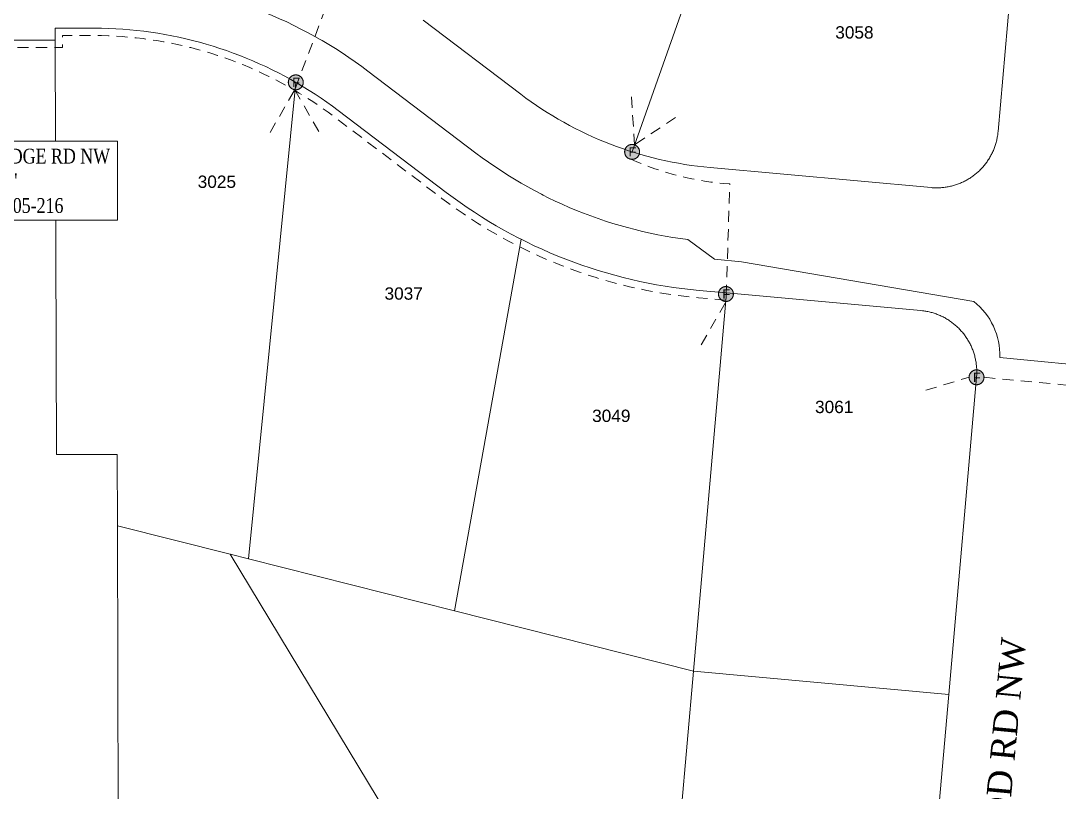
# Model space of a CAD drawing. Header units: feet. Extents: x 865220 to 2774701, y -2240498 to 961524.
# Drawn here: x 2765079 to 2765500, y 953170.6 to 953483.3 of the extents above; entities that cross this region are included whole.
import ezdxf
from ezdxf.lldxf.tags import DXFTag

# ---------------------------------------------------------------- set-up
doc = ezdxf.new("R2010")
doc.units = ezdxf.units.FT
doc.header["$LTSCALE"] = 0.015
doc.header["$MEASUREMENT"] = 0
doc.linetypes.add('DASHED', pattern=[5, 3, -2])
for name, color, linetype, lineweight in [('144B', 112, '144B', 5), ('DROP BURIED', 7, 'DASHED', 5), ('Parcels', 7, 'Continuous', 0), ('PROP_TEL', 6, 'Continuous', 5), ('RUNNING LINE (UNDERGROUND)', 10, 'Continuous', 40), ('TERMINALS', 7, 'Continuous', 5)]:
    doc.layers.add(name, color=color, linetype=linetype, lineweight=lineweight)
doc.layers.add('Scott County Addresses', color=7, linetype='Continuous')
doc.layers.add('STREET NAME', color=7, linetype='Continuous')
doc.styles.add('Dimensions 100', font='arial.ttf')
doc.styles.add('Line', font='txt.shx', dxfattribs={"height": 3})
doc.styles.add('SIMPLEX', font='times.ttf', dxfattribs={"width": 0.8})
doc.styles.get("Standard").update_dxf_attribs({"font": 'times.ttf'})
tags = doc.linetypes.add('144B', pattern='A,80,-5,["144B",Line,S=1.5,R=0,X=0,Y=-1.5],-24', length=109).pattern_tags.tags
tags[6] = DXFTag(74, 10)

# ---------------------------------------------------------------- blocks, each defined once
blk = doc.blocks.new('ACMAP_ANN_TEMPLATE_Scott County Address')
at = {"layer": 'Scott County Addresses', "style": 'Dimensions 100'}
blk.add_attdef('ScottCountyAddress', (0, 0), '', height=50, dxfattribs=at)
blk = doc.blocks.new('Proposed FlowerPot')
at = {"lineweight": 5, "ltscale": 100, "true_color": 0xffffff}
h = blk.add_hatch(color=7, dxfattribs=at)
h.dxf.hatch_style = 1
h.paths.add_polyline_path([(-0.0604, 0, 0.414214), (0, -0.0604, 0.414214), (0.0604, 0, 0.414214), (0, 0.0604, 0.414214)])
at = {"lineweight": 5, "ltscale": 100}
blk.add_circle((0, 0), 0.0604, dxfattribs=at)
at = {"layer": 'RUNNING LINE (UNDERGROUND)', "color": 6, "lineweight": 5, "const_width": 0.00907, "flags": 128}
blk.add_lwpolyline([(-0.0604, 0, -0.414214), (0, 0.0604, -0.414214), (0.0604, 0, -0.414214), (0, -0.0604, -0.414214), (-0.0604, 0)], format="xyb", dxfattribs=at)
at = {"color": 18, "linetype": 'ByBlock', "lineweight": 5, "ltscale": 100, "true_color": 0x000000, "style": 'Dimensions 100'}
blk.add_text('F', height=0.0744, dxfattribs=at).set_placement((-0.029, -0.0374))

msp = doc.modelspace()

# ---------------------------------------------------------------- linework, layer by layer
at = {"layer": '144B', "lineweight": 5, "ltscale": 100, "flags": 128}
msp.add_lwpolyline([(2765534.77, 953390.24), (2765529.08, 953384.73), (2765520.6, 953342.44), (2765475.86, 953346.85, 0.238595), (2765465.36, 953369.54), (2765371.21, 953385.64), (2765360.21, 953386.64), (2765349.48, 953394.6), (2765346.46, 953395.01), (2765343.37, 953395.48), (2765340.28, 953396), (2765337.2, 953396.58), (2765334.14, 953397.22), (2765331.09, 953397.91), (2765328.04, 953398.65), (2765325.02, 953399.44), (2765322, 953400.28), (2765319, 953401.18), (2765316.02, 953402.13), (2765313.06, 953403.14), (2765310.11, 953404.19), (2765307.18, 953405.29), (2765304.27, 953406.45), (2765301.38, 953407.66), (2765298.52, 953408.91), (2765295.67, 953410.22), (2765292.85, 953411.58), (2765290.8, 953412.61), (2765290.06, 953412.98), (2765287.28, 953414.44), (2765284.54, 953415.94), (2765281.82, 953417.49), (2765279.12, 953419.09), (2765276.46, 953420.73), (2765273.83, 953422.42), (2765271.22, 953424.16), (2765268.65, 953425.94), (2765266.11, 953427.76), (2765263.52, 953429.68), (2765219.73, 953462.9), (2765217.22, 953464.77), (2765214.61, 953466.64), (2765211.96, 953468.47), (2765209.28, 953470.26), (2765206.58, 953472), (2765203.84, 953473.69), (2765201.13, 953475.29), (2765200.44, 953475.69), (2765198.26, 953476.93), (2765195.45, 953478.46), (2765192.6, 953479.96), (2765189.73, 953481.4), (2765186.83, 953482.8), (2765183.9, 953484.14), (2765180.96, 953485.43), (2765177.99, 953486.67), (2765175, 953487.86), (2765171.99, 953489), (2765168.96, 953490.08), (2765165.91, 953491.11), (2765162.84, 953492.09), (2765159.76, 953493.01), (2765156.66, 953493.88), (2765153.55, 953494.7), (2765150.42, 953495.46), (2765147.29, 953496.17), (2765144.14, 953496.82), (2765140.97, 953497.41), (2765137.8, 953497.95), (2765134.62, 953498.44), (2765131.43, 953498.87), (2765128.24, 953499.24), (2765125.03, 953499.56), (2765121.83, 953499.82), (2765118.61, 953500.03), (2765115.4, 953500.18), (2765112.16, 953500.28), (2765108, 953500.31), (2765072.85, 953500.22), (2765072.87, 953495.45), (2765067.97, 953495.45), (2765063.08, 953495.45), (2765053.5, 953495.6), (2765044.09, 953496.03), (2765034.7, 953496.74), (2765025.33, 953497.75), (2765016.01, 953499.03), (2765005.49, 953500.83), (2764995.06, 953502.98), (2764984.71, 953505.49), (2764974.45, 953508.36), (2764964.2, 953511.61), (2764960.71, 953512.81), (2764952.09, 953515.97), (2764943.65, 953519.34), (2764934.64, 953523.27), (2764925.55, 953527.57), (2764917.77, 953531.33), (2764905.45, 953536.98), (2764892.96, 953542.33), (2764880.33, 953547.37), (2764867.58, 953552.1), (2764854.72, 953556.5), (2764841.75, 953560.58), (2764828.69, 953564.33), (2764815.08, 953567.87), (2764766.02, 953571.52), (2764729.28, 953551.72), (2764722.5, 953568.08), (2764704.63, 953574.55, 0.345504), (2764180.67, 953208.07), (2764185.34, 953195.79)], format="xyb", dxfattribs=at)
at = {"layer": 'DROP BURIED', "lineweight": 5, "ltscale": 100, "flags": 128}
for points in [[(2765172.96, 953517.32), (2765207.67, 953501.79), (2765190.08, 953455.35)], [(2765364.89, 953369.99), (2765353.69, 953371.01), (2765346.7, 953371.77), (2765343.19, 953372.24), (2765339.7, 953372.77), (2765336.22, 953373.37), (2765332.75, 953374.02), (2765329.29, 953374.73), (2765325.84, 953375.51), (2765322.41, 953376.35), (2765318.99, 953377.24), (2765315.59, 953378.19), (2765312.21, 953379.21), (2765308.85, 953380.28), (2765305.5, 953381.41), (2765302.18, 953382.6), (2765298.87, 953383.85), (2765295.59, 953385.15), (2765292.33, 953386.51), (2765289.1, 953387.93), (2765285.89, 953389.41), (2765282.7, 953390.94), (2765280.48, 953392.06), (2765279.55, 953392.52), (2765276.42, 953394.16), (2765273.32, 953395.86), (2765270.25, 953397.61), (2765267.22, 953399.41), (2765264.21, 953401.26), (2765261.24, 953403.17), (2765258.3, 953405.13), (2765255.4, 953407.14), (2765252.53, 953409.2), (2765249.71, 953411.3), (2765205.91, 953444.51), (2765203.65, 953446.2), (2765201.36, 953447.84), (2765199.02, 953449.46), (2765196.7, 953451.01), (2765194.33, 953452.53), (2765191.93, 953454.01), (2765189.5, 953455.45), (2765189, 953455.74), (2765187.06, 953456.84), (2765184.59, 953458.19), (2765182.1, 953459.5), (2765179.58, 953460.76), (2765177.04, 953461.98), (2765174.48, 953463.16), (2765171.9, 953464.29), (2765169.31, 953465.38), (2765166.69, 953466.42), (2765164.05, 953467.41), (2765161.4, 953468.36), (2765158.73, 953469.26), (2765156.05, 953470.12), (2765153.35, 953470.92), (2765150.64, 953471.69), (2765147.92, 953472.4), (2765145.18, 953473.06), (2765142.43, 953473.68), (2765139.68, 953474.25), (2765136.91, 953474.77), (2765134.13, 953475.25), (2765131.35, 953475.67), (2765128.56, 953476.05), (2765125.76, 953476.38), (2765122.96, 953476.66), (2765120.15, 953476.89), (2765117.34, 953477.07), (2765114.53, 953477.2), (2765111.72, 953477.28), (2765107.93, 953477.31), (2765095.96, 953477.28), (2765095.98, 953472.45), (2765067.97, 953472.45), (2765062.9, 953472.45), (2765052.8, 953472.61), (2765042.69, 953473.07), (2765032.6, 953473.84), (2765022.53, 953474.91), (2765012.55, 953476.29)], [(2765469.5, 953338.78), (2765537.16, 953332.34)]]:
    msp.add_lwpolyline(points, dxfattribs=at)
at = {"layer": 'DROP BURIED', "lineweight": 5, "ltscale": 100}
for points in [[(2765180.08, 953438.03), (2765190.08, 953455.35), (2765200.08, 953438.03)], [(2765344.47, 953444.1), (2765327.82, 953433.02), (2765326.56, 953452.98)], [(2765354.84, 953352), (2765364.84, 953369.32)], [(2765445.87, 953333.56), (2765463.45, 953338.78)]]:
    msp.add_lwpolyline(points, dxfattribs=at)
at = {"layer": 'DROP BURIED', "lineweight": 5, "ltscale": 100, "flags": 128}
msp.add_lwpolyline([(2765326.32, 953427.19, 0.089577), (2765366.49, 953417.16), (2765364.84, 953369.32)], format="xyb", dxfattribs=at)
at = {"layer": 'Parcels', "lineweight": 5}
for p, q in [((2765326.84, 953430.16), (2765372.42, 953559.38)), ((2765475.2, 953438.38), (2765482.61, 953522.98)), ((2765242.2, 953483.51), (2765281.72, 953453.53)), ((2765093.43, 953307.47), (2765092.96, 953475.45)), ((2765190.5, 953458.34), (2765171.29, 953265.19)), ((2765171.29, 953265.19), (2765190.5, 953458.34)), ((2765190.5, 953458.34), (2765190.5, 953458.34)), ((2765281.72, 953453.53), (2765283.81, 953451.97)), ((2765283.81, 953451.97), (2765285.93, 953450.45)), ((2765285.93, 953450.45), (2765288.07, 953448.97)), ((2765288.07, 953448.97), (2765290.24, 953447.52)), ((2765290.24, 953447.52), (2765292.43, 953446.12)), ((2765292.43, 953446.12), (2765294.65, 953444.75)), ((2765294.65, 953444.75), (2765296.89, 953443.42)), ((2765296.89, 953443.42), (2765299.16, 953442.13)), ((2765299.16, 953442.13), (2765301.45, 953440.88)), ((2765301.45, 953440.88), (2765303.75, 953439.67)), ((2765303.75, 953439.67), (2765306.08, 953438.5)), ((2765306.08, 953438.5), (2765308.43, 953437.37)), ((2765308.43, 953437.37), (2765310.8, 953436.28)), ((2765310.8, 953436.28), (2765313.19, 953435.23)), ((2765474.73, 953435.29), (2765474.82, 953435.72)), ((2765474.82, 953435.72), (2765474.9, 953436.15)), ((2765474.9, 953436.15), (2765474.98, 953436.58)), ((2765474.98, 953436.58), (2765475.04, 953437.01)), ((2765475.04, 953437.01), (2765475.1, 953437.44)), ((2765475.1, 953437.44), (2765475.15, 953437.88)), ((2765475.15, 953437.88), (2765475.2, 953438.38)), ((2765313.19, 953435.23), (2765315.59, 953434.23)), ((2765315.59, 953434.23), (2765318.02, 953433.26)), ((2765318.02, 953433.26), (2765320.46, 953432.34)), ((2765320.46, 953432.34), (2765322.91, 953431.46)), ((2765322.91, 953431.46), (2765325.38, 953430.63)), ((2765473.45, 953431.13), (2765473.61, 953431.54)), ((2765473.61, 953431.54), (2765473.76, 953431.94)), ((2765473.76, 953431.94), (2765473.91, 953432.35)), ((2765473.91, 953432.35), (2765474.05, 953432.77)), ((2765474.05, 953432.77), (2765474.18, 953433.18)), ((2765474.18, 953433.18), (2765474.31, 953433.6)), ((2765474.31, 953433.6), (2765474.42, 953434.02)), ((2765474.42, 953434.02), (2765474.53, 953434.44)), ((2765474.53, 953434.44), (2765474.64, 953434.87)), ((2765474.64, 953434.87), (2765474.73, 953435.29)), ((2765325.38, 953430.63), (2765326.84, 953430.16)), ((2765326.84, 953430.16), (2765327.86, 953429.84)), ((2765327.86, 953429.84), (2765330.36, 953429.09)), ((2765330.36, 953429.09), (2765332.87, 953428.39)), ((2765332.87, 953428.39), (2765335.39, 953427.73)), ((2765335.39, 953427.73), (2765337.92, 953427.11)), ((2765337.92, 953427.11), (2765340.47, 953426.54)), ((2765471.22, 953426.89), (2765471.46, 953427.25)), ((2765471.46, 953427.25), (2765471.69, 953427.62)), ((2765471.69, 953427.62), (2765471.91, 953428)), ((2765471.91, 953428), (2765472.12, 953428.38)), ((2765472.12, 953428.38), (2765472.33, 953428.76)), ((2765472.33, 953428.76), (2765472.54, 953429.15)), ((2765472.54, 953429.15), (2765472.73, 953429.54)), ((2765472.73, 953429.54), (2765472.92, 953429.93)), ((2765472.92, 953429.93), (2765473.1, 953430.33)), ((2765473.1, 953430.33), (2765473.28, 953430.73)), ((2765473.28, 953430.73), (2765473.45, 953431.13)), ((2765340.47, 953426.54), (2765343.02, 953426.01)), ((2765343.02, 953426.01), (2765345.58, 953425.53)), ((2765345.58, 953425.53), (2765348.15, 953425.09)), ((2765348.15, 953425.09), (2765350.73, 953424.69)), ((2765350.73, 953424.69), (2765353.31, 953424.35)), ((2765353.31, 953424.35), (2765358.49, 953423.79)), ((2765358.49, 953423.79), (2765448.04, 953415.67)), ((2765467.92, 953422.84), (2765468.23, 953423.15)), ((2765468.23, 953423.15), (2765468.53, 953423.46)), ((2765468.53, 953423.46), (2765468.82, 953423.78)), ((2765468.82, 953423.78), (2765469.11, 953424.11)), ((2765469.11, 953424.11), (2765469.4, 953424.44)), ((2765469.4, 953424.44), (2765469.68, 953424.77)), ((2765469.68, 953424.77), (2765469.95, 953425.11)), ((2765469.95, 953425.11), (2765470.22, 953425.46)), ((2765470.22, 953425.46), (2765470.48, 953425.81)), ((2765470.48, 953425.81), (2765470.73, 953426.16)), ((2765470.73, 953426.16), (2765470.98, 953426.52)), ((2765470.98, 953426.52), (2765471.22, 953426.89)), ((2765461.97, 953418.46), (2765462.35, 953418.66)), ((2765462.35, 953418.66), (2765462.73, 953418.88)), ((2765462.73, 953418.88), (2765463.11, 953419.1)), ((2765463.11, 953419.1), (2765463.48, 953419.33)), ((2765463.48, 953419.33), (2765463.85, 953419.56)), ((2765463.85, 953419.56), (2765464.21, 953419.8)), ((2765464.21, 953419.8), (2765464.57, 953420.04)), ((2765464.57, 953420.04), (2765464.93, 953420.3)), ((2765464.93, 953420.3), (2765465.28, 953420.56)), ((2765465.28, 953420.56), (2765465.63, 953420.82)), ((2765465.63, 953420.82), (2765465.97, 953421.09)), ((2765465.97, 953421.09), (2765466.31, 953421.37)), ((2765466.31, 953421.37), (2765466.64, 953421.65)), ((2765466.64, 953421.65), (2765466.97, 953421.94)), ((2765466.97, 953421.94), (2765467.29, 953422.23)), ((2765467.29, 953422.23), (2765467.61, 953422.53)), ((2765467.61, 953422.53), (2765467.92, 953422.84)), ((2765448.04, 953415.67), (2765448.48, 953415.63)), ((2765448.48, 953415.63), (2765448.91, 953415.61)), ((2765448.91, 953415.61), (2765449.35, 953415.59)), ((2765449.35, 953415.59), (2765449.78, 953415.57)), ((2765449.78, 953415.57), (2765450.22, 953415.57)), ((2765450.22, 953415.57), (2765450.66, 953415.57)), ((2765450.66, 953415.57), (2765451.09, 953415.58)), ((2765451.09, 953415.58), (2765451.53, 953415.6)), ((2765451.53, 953415.6), (2765451.96, 953415.62)), ((2765451.96, 953415.62), (2765452.4, 953415.66)), ((2765452.4, 953415.66), (2765452.83, 953415.7)), ((2765452.83, 953415.7), (2765453.27, 953415.75)), ((2765453.27, 953415.75), (2765453.7, 953415.8)), ((2765453.7, 953415.8), (2765454.13, 953415.86)), ((2765454.13, 953415.86), (2765454.56, 953415.93)), ((2765454.56, 953415.93), (2765454.99, 953416.01)), ((2765454.99, 953416.01), (2765455.42, 953416.1)), ((2765455.42, 953416.1), (2765455.85, 953416.19)), ((2765455.85, 953416.19), (2765456.27, 953416.29)), ((2765456.27, 953416.29), (2765456.69, 953416.4)), ((2765456.69, 953416.4), (2765457.11, 953416.52)), ((2765457.11, 953416.52), (2765457.53, 953416.64)), ((2765457.53, 953416.64), (2765457.95, 953416.77)), ((2765457.95, 953416.77), (2765458.36, 953416.91)), ((2765458.36, 953416.91), (2765458.78, 953417.05)), ((2765458.78, 953417.05), (2765459.18, 953417.2)), ((2765459.18, 953417.2), (2765459.59, 953417.36)), ((2765459.59, 953417.36), (2765459.99, 953417.53)), ((2765459.99, 953417.53), (2765460.39, 953417.7)), ((2765460.39, 953417.7), (2765460.79, 953417.88)), ((2765460.79, 953417.88), (2765461.19, 953418.06)), ((2765461.19, 953418.06), (2765461.58, 953418.26)), ((2765461.58, 953418.26), (2765461.97, 953418.46)), ((2765281.82, 953394.74), (2765254.78, 953244.1)), ((2765281.82, 953394.74), (2765281.82, 953394.74)), ((2765365.16, 953372.98), (2765351.72, 953219.61)), ((2765351.72, 953219.61), (2765365.16, 953372.98)), ((2765365.16, 953372.98), (2765365.16, 953372.98)), ((2765444.62, 953365.77), (2765443.83, 953365.85)), ((2765443.83, 953365.85), (2765443.83, 953365.85)), ((2765445.05, 953365.71), (2765444.62, 953365.77)), ((2765445.49, 953365.65), (2765445.05, 953365.71)), ((2765445.92, 953365.57), (2765445.49, 953365.65)), ((2765446.34, 953365.5), (2765445.92, 953365.57)), ((2765446.77, 953365.41), (2765446.34, 953365.5)), ((2765447.2, 953365.31), (2765446.77, 953365.41)), ((2765447.62, 953365.21), (2765447.2, 953365.31)), ((2765448.04, 953365.1), (2765447.62, 953365.21)), ((2765448.46, 953364.99), (2765448.04, 953365.1)), ((2765448.88, 953364.86), (2765448.46, 953364.99)), ((2765449.3, 953364.73), (2765448.88, 953364.86)), ((2765449.71, 953364.59), (2765449.3, 953364.73)), ((2765450.12, 953364.45), (2765449.71, 953364.59)), ((2765450.53, 953364.29), (2765450.12, 953364.45)), ((2765450.94, 953364.13), (2765450.53, 953364.29)), ((2765451.34, 953363.97), (2765450.94, 953364.13)), ((2765451.74, 953363.79), (2765451.34, 953363.97)), ((2765452.14, 953363.61), (2765451.74, 953363.79)), ((2765452.53, 953363.42), (2765452.14, 953363.61)), ((2765452.92, 953363.23), (2765452.53, 953363.42)), ((2765453.31, 953363.03), (2765452.92, 953363.23)), ((2765453.69, 953362.82), (2765453.31, 953363.03)), ((2765454.07, 953362.6), (2765453.69, 953362.82)), ((2765454.45, 953362.38), (2765454.07, 953362.6)), ((2765454.82, 953362.16), (2765454.45, 953362.38)), ((2765455.19, 953361.92), (2765454.82, 953362.16)), ((2765455.55, 953361.68), (2765455.19, 953361.92)), ((2765455.91, 953361.43), (2765455.55, 953361.68)), ((2765456.27, 953361.18), (2765455.91, 953361.43)), ((2765456.62, 953360.92), (2765456.27, 953361.18)), ((2765456.96, 953360.65), (2765456.62, 953360.92)), ((2765457.31, 953360.38), (2765456.96, 953360.65)), ((2765457.64, 953360.1), (2765457.31, 953360.38)), ((2765457.97, 953359.82), (2765457.64, 953360.1)), ((2765458.3, 953359.53), (2765457.97, 953359.82)), ((2765458.62, 953359.24), (2765458.3, 953359.53)), ((2765458.94, 953358.94), (2765458.62, 953359.24)), ((2765459.25, 953358.63), (2765458.94, 953358.94)), ((2765459.56, 953358.32), (2765459.25, 953358.63)), ((2765459.86, 953358), (2765459.56, 953358.32)), ((2765460.15, 953357.68), (2765459.86, 953358)), ((2765460.44, 953357.36), (2765460.15, 953357.68)), ((2765460.72, 953357.02), (2765460.44, 953357.36)), ((2765461, 953356.69), (2765460.72, 953357.02)), ((2765461.27, 953356.35), (2765461, 953356.69)), ((2765461.54, 953356), (2765461.27, 953356.35)), ((2765461.8, 953355.65), (2765461.54, 953356)), ((2765462.05, 953355.29), (2765461.8, 953355.65)), ((2765462.3, 953354.93), (2765462.05, 953355.29)), ((2765462.54, 953354.57), (2765462.3, 953354.93)), ((2765462.77, 953354.2), (2765462.54, 953354.57)), ((2765463, 953353.83), (2765462.77, 953354.2)), ((2765463.22, 953353.45), (2765463, 953353.83)), ((2765463.44, 953353.07), (2765463.22, 953353.45)), ((2765463.64, 953352.69), (2765463.44, 953353.07)), ((2765463.85, 953352.3), (2765463.64, 953352.69)), ((2765464.04, 953351.91), (2765463.85, 953352.3)), ((2765464.23, 953351.52), (2765464.04, 953351.91)), ((2765464.41, 953351.12), (2765464.23, 953351.52)), ((2765464.58, 953350.72), (2765464.41, 953351.12)), ((2765464.75, 953350.32), (2765464.58, 953350.72)), ((2765464.91, 953349.91), (2765464.75, 953350.32)), ((2765465.06, 953349.5), (2765464.91, 953349.91)), ((2765465.21, 953349.09), (2765465.06, 953349.5)), ((2765465.35, 953348.68), (2765465.21, 953349.09)), ((2765465.48, 953348.26), (2765465.35, 953348.68)), ((2765465.6, 953347.85), (2765465.48, 953348.26)), ((2765465.72, 953347.42), (2765465.6, 953347.85)), ((2765465.83, 953347), (2765465.72, 953347.42)), ((2765465.93, 953346.58), (2765465.83, 953347)), ((2765466.02, 953346.15), (2765465.93, 953346.58)), ((2765466.11, 953345.72), (2765466.02, 953346.15)), ((2765466.19, 953345.3), (2765466.11, 953345.72)), ((2765466.26, 953344.87), (2765466.19, 953345.3)), ((2765466.33, 953344.43), (2765466.26, 953344.87)), ((2765466.38, 953344), (2765466.33, 953344.43)), ((2765466.43, 953343.57), (2765466.38, 953344)), ((2765466.47, 953343.13), (2765466.43, 953343.57)), ((2765466.51, 953342.7), (2765466.47, 953343.13)), ((2765455.21, 953210.23), (2765466.47, 953338.78)), ((2765466.47, 953338.78), (2765466.51, 953339.21)), ((2765466.54, 953342.26), (2765466.51, 953342.7)), ((2765466.51, 953339.21), (2765466.53, 953339.65)), ((2765466.53, 953339.65), (2765466.55, 953340.08)), ((2765466.55, 953341.83), (2765466.54, 953342.26)), ((2765466.57, 953341.39), (2765466.55, 953341.83)), ((2765466.55, 953340.08), (2765466.57, 953340.52)), ((2765466.57, 953340.95), (2765466.57, 953341.39)), ((2765466.57, 953340.52), (2765466.57, 953340.95)), ((2765093.43, 953307.47), (2765118.12, 953307.53)), ((2765118.19, 953278.6), (2765118.12, 953307.53)), ((2765163.86, 953267.07), (2765118.19, 953278.6)), ((2765118.19, 953278.6), (2765118.82, 953050.41)), ((2765118.19, 953278.6), (2765163.86, 953267.07)), ((2765118.82, 953050.41), (2765118.19, 953278.6)), ((2765163.86, 953267.07), (2765163.86, 953267.07)), ((2765171.29, 953265.19), (2765163.86, 953267.07)), ((2765163.86, 953267.07), (2765274, 953084.88)), ((2765163.86, 953267.07), (2765171.29, 953265.19)), ((2765171.29, 953265.19), (2765254.78, 953244.1)), ((2765254.78, 953244.1), (2765171.29, 953265.19)), ((2765171.29, 953265.19), (2765171.29, 953265.19)), ((2765351.72, 953219.61), (2765254.78, 953244.1)), ((2765351.72, 953219.61), (2765339.94, 953085.13)), ((2765351.72, 953219.61), (2765455.21, 953210.23)), ((2765444.05, 953082.87), (2765455.21, 953210.23)), ((2765455.21, 953210.23), (2765455.21, 953210.23))]:
    msp.add_line(p, q, dxfattribs=at)
msp.add_lwpolyline([(2765443.83, 953365.85), (2765365.16, 953372.98), (2765353.98, 953373.99), (2765347.06, 953374.74), (2765343.62, 953375.21), (2765340.18, 953375.73), (2765336.75, 953376.32), (2765333.33, 953376.96), (2765329.92, 953377.67), (2765326.53, 953378.43), (2765323.15, 953379.25), (2765319.78, 953380.14), (2765316.43, 953381.08), (2765313.1, 953382.07), (2765309.78, 953383.13), (2765306.49, 953384.24), (2765303.21, 953385.42), (2765299.95, 953386.64), (2765296.72, 953387.93), (2765293.51, 953389.27), (2765290.33, 953390.67), (2765287.16, 953392.12), (2765284.03, 953393.63), (2765281.82, 953394.74), (2765280.92, 953395.19), (2765277.84, 953396.81), (2765274.79, 953398.48), (2765271.76, 953400.2), (2765268.77, 953401.98), (2765265.81, 953403.8), (2765262.88, 953405.68), (2765259.99, 953407.61), (2765257.12, 953409.59), (2765254.3, 953411.62), (2765251.51, 953413.7), (2765207.72, 953446.91), (2765205.42, 953448.62), (2765203.09, 953450.3), (2765200.73, 953451.93), (2765198.34, 953453.52), (2765195.93, 953455.07), (2765193.48, 953456.57), (2765191.02, 953458.04), (2765190.5, 953458.34), (2765188.52, 953459.46), (2765186.01, 953460.83), (2765183.47, 953462.17), (2765180.9, 953463.46), (2765178.32, 953464.7), (2765175.71, 953465.9), (2765173.09, 953467.05), (2765170.44, 953468.15), (2765167.77, 953469.21), (2765165.09, 953470.23), (2765162.39, 953471.19), (2765159.67, 953472.11), (2765156.94, 953472.98), (2765154.19, 953473.81), (2765151.43, 953474.58), (2765148.65, 953475.31), (2765145.87, 953475.99), (2765143.07, 953476.62), (2765140.26, 953477.2), (2765137.44, 953477.73), (2765134.61, 953478.21), (2765131.78, 953478.64), (2765128.93, 953479.03), (2765126.08, 953479.36), (2765123.23, 953479.64), (2765120.37, 953479.88), (2765117.51, 953480.06), (2765114.64, 953480.2), (2765111.77, 953480.28), (2765107.94, 953480.31), (2765092.94, 953480.27), (2765092.96, 953475.45), (2765092.96, 953475.45), (2765067.97, 953475.45)], dxfattribs=at)

# ---------------------------------------------------------------- block references
at = {"layer": 'PROP_TEL', "lineweight": 5, "xscale": 50, "yscale": 50, "zscale": 50}
for p in [(2765190.5, 953458.34), (2765326.84, 953430.16), (2765364.87, 953372.54), (2765466.47, 953338.78)]:
    msp.add_blockref('Proposed FlowerPot', p, dxfattribs=at)
at = {"layer": 'Scott County Addresses', "lineweight": 5, "xscale": 0.1, "yscale": 0.1, "zscale": 0.1}
for p, values in [((2765409.19, 953476.09), {'ScottCountyAddress': '3058'}), ((2765150.73, 953415.56), {'ScottCountyAddress': '3025'}), ((2765226.47, 953370.24), {'ScottCountyAddress': '3037'}), ((2765401, 953324.28), {'ScottCountyAddress': '3061'}), ((2765310.63, 953320.67), {'ScottCountyAddress': '3049'})]:
    msp.add_blockref('ACMAP_ANN_TEMPLATE_Scott County Address', p, dxfattribs=at).add_auto_attribs(values)

# ---------------------------------------------------------------- texts
at = {"layer": 'STREET NAME', "lineweight": 5, "ltscale": 40, "insert": (2765462.19, 953081.6), "char_height": 10, "attachment_point": 1, "rotation": 84.5909}
msp.add_mtext('NORTHWOOD RD NW', dxfattribs=at)

# ---------------------------------------------------------------- next in the draw order: texts
at = {"layer": 'TERMINALS', "lineweight": 5, "ltscale": 0.5, "insert": (2765026.61, 953431.43), "char_height": 6, "attachment_point": 1, "style": 'SIMPLEX', "bg_fill": 19, "box_fill_scale": 1.5, "bg_fill_color": 256, "bg_fill_transparency": 0}
msp.add_mtext("2983 HAWK RIDGE RD NW\\PBULK 12P - 400'\\PPON15549FA, 205-216", dxfattribs=at)

# ---------------------------------------------------------------- next in the draw order: linework, layer by layer
at = {"layer": '144B', "lineweight": 5, "ltscale": 100, "flags": 128}
msp.add_lwpolyline([(2765534.77, 953390.24), (2765529.08, 953384.73), (2765520.6, 953342.44), (2765475.86, 953346.85, 0.238595), (2765465.36, 953369.54), (2765371.21, 953385.64), (2765360.21, 953386.64), (2765349.48, 953394.6), (2765346.46, 953395.01), (2765343.37, 953395.48), (2765340.28, 953396), (2765337.2, 953396.58), (2765334.14, 953397.22), (2765331.09, 953397.91), (2765328.04, 953398.65), (2765325.02, 953399.44), (2765322, 953400.28), (2765319, 953401.18), (2765316.02, 953402.13), (2765313.06, 953403.14), (2765310.11, 953404.19), (2765307.18, 953405.29), (2765304.27, 953406.45), (2765301.38, 953407.66), (2765298.52, 953408.91), (2765295.67, 953410.22), (2765292.85, 953411.58), (2765290.8, 953412.61), (2765290.06, 953412.98), (2765287.28, 953414.44), (2765284.54, 953415.94), (2765281.82, 953417.49), (2765279.12, 953419.09), (2765276.46, 953420.73), (2765273.83, 953422.42), (2765271.22, 953424.16), (2765268.65, 953425.94), (2765266.11, 953427.76), (2765263.52, 953429.68), (2765219.73, 953462.9), (2765217.22, 953464.77), (2765214.61, 953466.64), (2765211.96, 953468.47), (2765209.28, 953470.26), (2765206.58, 953472), (2765203.84, 953473.69), (2765201.13, 953475.29), (2765200.44, 953475.69), (2765198.26, 953476.93), (2765195.45, 953478.46), (2765192.6, 953479.96), (2765189.73, 953481.4), (2765186.83, 953482.8), (2765183.9, 953484.14), (2765180.96, 953485.43), (2765177.99, 953486.67), (2765175, 953487.86), (2765171.99, 953489), (2765168.96, 953490.08), (2765165.91, 953491.11), (2765162.84, 953492.09), (2765159.76, 953493.01), (2765156.66, 953493.88), (2765153.55, 953494.7), (2765150.42, 953495.46), (2765147.29, 953496.17), (2765144.14, 953496.82), (2765140.97, 953497.41), (2765137.8, 953497.95), (2765134.62, 953498.44), (2765131.43, 953498.87), (2765128.24, 953499.24), (2765125.03, 953499.56), (2765121.83, 953499.82), (2765118.61, 953500.03), (2765115.4, 953500.18), (2765112.16, 953500.28), (2765108, 953500.31), (2765072.85, 953500.22), (2765072.87, 953495.45), (2765067.97, 953495.45), (2765063.08, 953495.45), (2765053.5, 953495.6), (2765044.09, 953496.03), (2765034.7, 953496.74), (2765025.33, 953497.75), (2765016.01, 953499.03), (2765005.49, 953500.83), (2764995.06, 953502.98), (2764984.71, 953505.49), (2764974.45, 953508.36), (2764964.2, 953511.61), (2764960.71, 953512.81), (2764952.09, 953515.97), (2764943.65, 953519.34), (2764934.64, 953523.27), (2764925.55, 953527.57), (2764917.77, 953531.33), (2764905.45, 953536.98), (2764892.96, 953542.33), (2764880.33, 953547.37), (2764867.58, 953552.1), (2764854.72, 953556.5), (2764841.75, 953560.58), (2764828.69, 953564.33), (2764815.08, 953567.87), (2764766.02, 953571.52), (2764729.28, 953551.72), (2764722.5, 953568.08), (2764704.63, 953574.55, 0.345504), (2764180.67, 953208.07), (2764185.34, 953195.79)], format="xyb", dxfattribs=at)

doc.saveas('drawing.dxf')
